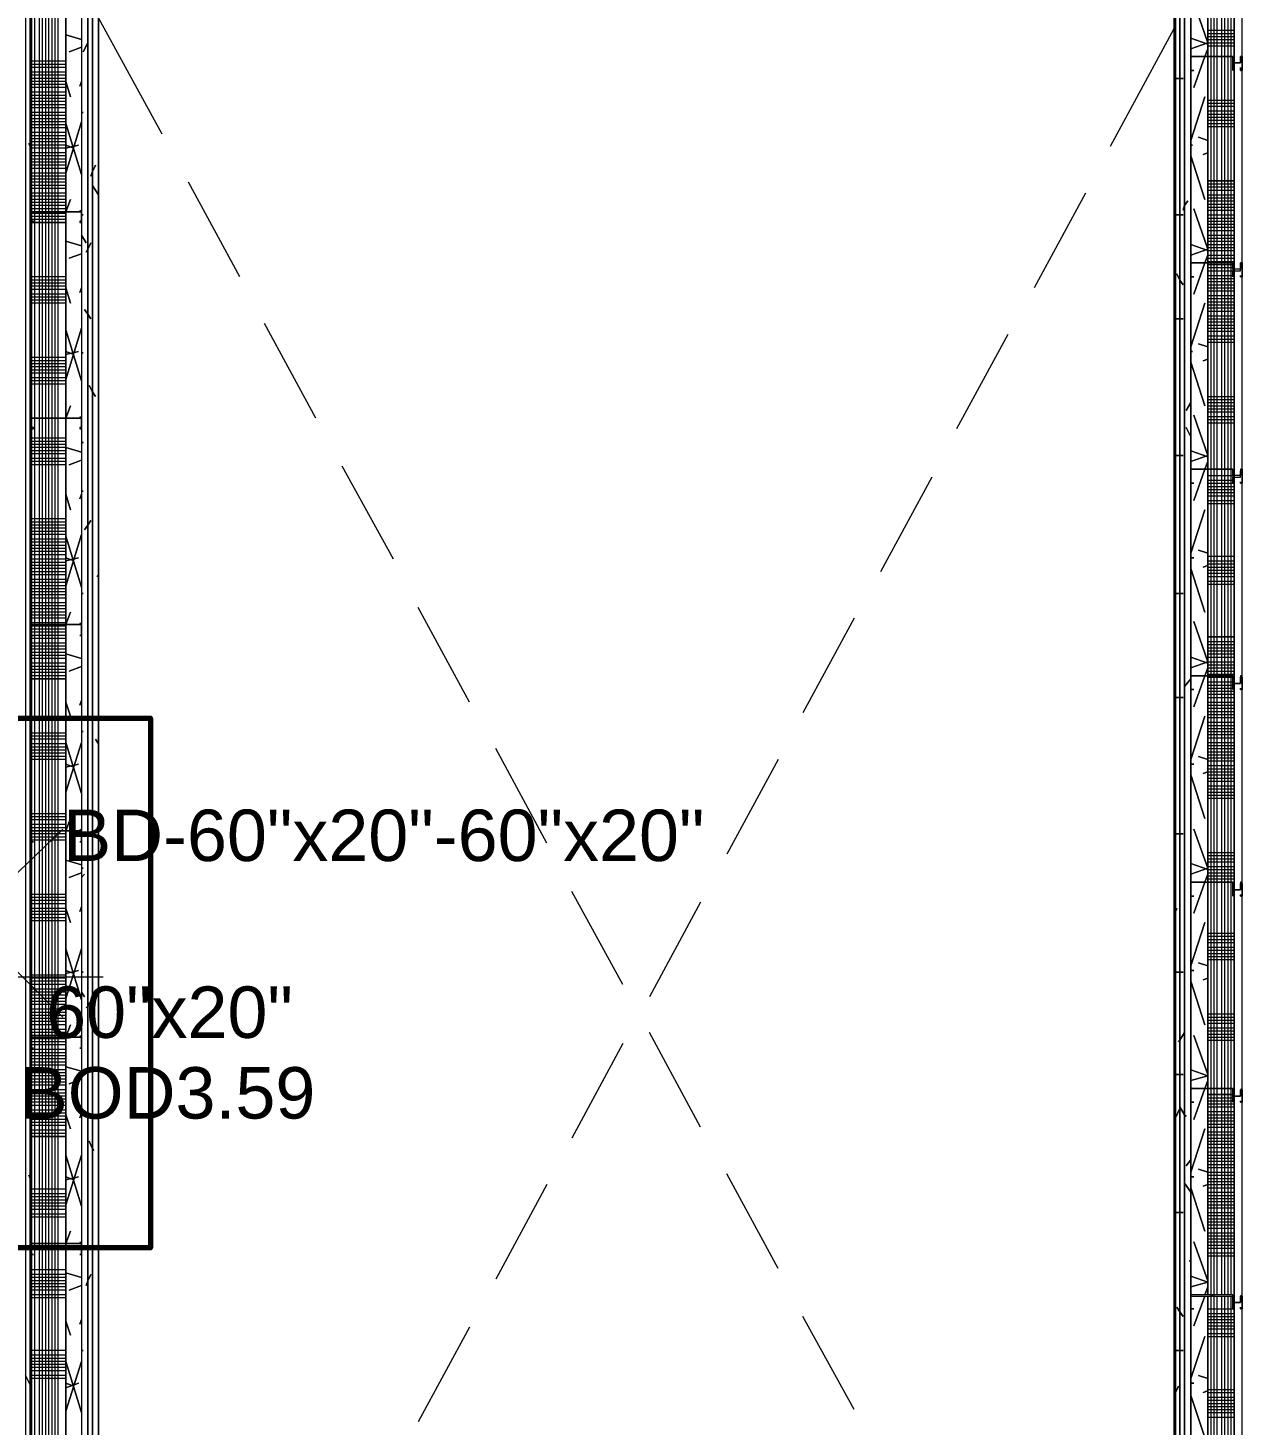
# Model space of a CAD drawing. Header units: metres. Extents: x -2 to 237, y -8 to 52.
# Drawn here: x 29.172 to 32.761, y 26.891 to 31.021 of the extents above; entities that cross this region are included whole.
import ezdxf

# ---------------------------------------------------------------- set-up
doc = ezdxf.new("R2010")
doc.units = ezdxf.units.M
doc.layers.add('HVAC - Ductos', color=5, linetype='Continuous', lineweight=0)
doc.layers.add('PDF2_Text', color=7, linetype='Continuous', lineweight=0)
doc.layers.add('PDF2_Geometry', color=7, linetype='Continuous', lineweight=0, true_color=0xaaaaaa)
doc.styles.add('PDF Helvetica', font='')
doc.styles.get('PDF Helvetica').set_extended_font_data('Helvetica')

msp = doc.modelspace()

# ---------------------------------------------------------------- linework, layer by layer
at = {"layer": 'HVAC - Ductos', "lineweight": 0}
for points in [[(28.8307, 28.2255), (29.2756, 28.652)], [(29.0371, 28.3356), (29.1564, 28.2163), (29.2756, 28.0971)], [(28.9179, 28.2163), (29.1564, 28.2163), (29.3948, 28.2163)]]:
    msp.add_lwpolyline(points, dxfattribs=at)
at = {"layer": 'PDF2_Geometry', "lineweight": 0}
for points in [[(32.7612, 25.1161), (32.7612, 33.3209), (32.7612, 33.385), (32.7612, 33.5227), (32.7612, 33.5364), (32.7612, 33.5685), (29.1334, 33.5685), (29.1334, 33.3209), (29.1334, 24.8684)], [(32.6603, 24.2584), (32.6603, 24.8684), (32.6603, 24.9142), (32.7383, 24.9142), (32.7612, 24.9142), (32.7383, 24.9142), (32.7383, 24.9647), (32.7383, 25.1161), (32.7383, 33.3209), (32.7383, 33.4218), (32.7383, 33.5227), (32.7612, 33.5227), (32.7383, 33.5227), (29.1793, 33.5227), (29.1793, 33.4218), (29.1793, 33.3209), (29.1793, 24.9142)], [(29.1793, 24.9142), (29.1793, 33.4218), (29.2848, 33.4218), (29.2848, 32.9219)], [(32.7383, 24.9647), (32.7383, 33.4218)], [(29.3306, 33.3713), (29.3306, 24.9647)], [(29.3352, 33.3713), (29.3306, 33.3713), (29.3306, 33.353), (29.3306, 33.3209), (29.3306, 25.0701), (29.3306, 24.9647), (29.3306, 25.0701), (29.349, 25.0701), (29.3811, 25.0701), (30.1287, 25.0701), (30.6652, 25.0701)], [(31.4174, 24.8684), (31.4174, 23.5521), (31.4357, 23.5521), (31.4357, 24.8684), (31.4357, 24.8821), (31.4357, 24.9005), (31.4357, 24.9142), (30.6652, 24.9142), (30.6652, 24.9647), (30.6652, 25.0701), (32.6098, 25.0701), (32.6603, 25.0701), (32.6098, 25.0701), (32.6098, 25.0839), (32.6098, 25.1161), (32.6098, 33.3209), (32.6098, 33.353), (32.6098, 33.3713), (32.1466, 33.3713)], [(32.6603, 27.2761), (32.6603, 27.8861), (32.6603, 28.4961), (32.6603, 29.1061), (32.6603, 29.7161), (32.6603, 30.326), (32.6603, 30.936), (32.6603, 31.546), (32.6603, 32.156), (32.6603, 32.766), (32.6603, 33.3713), (32.6098, 33.3713), (32.6098, 25.0701)], [(29.349, 25.0839), (29.349, 33.3209), (29.349, 33.3392), (29.349, 33.353), (32.5915, 33.353), (32.5915, 33.3392), (32.5915, 33.3209), (32.5915, 25.1161)], [(29.3628, 25.0977), (29.3628, 33.3209), (29.3628, 33.3392), (32.5777, 33.3392), (32.5777, 33.3209), (32.5777, 25.1161)], [(29.3811, 25.1161), (29.3811, 33.3209), (32.5594, 33.3209), (32.5594, 25.1161)], [(32.0961, 33.3209), (30.5323, 33.3209), (29.3811, 33.3209), (29.3811, 25.1161), (30.1287, 25.1161), (30.1287, 24.8684), (30.6652, 24.8684), (30.6652, 25.1161), (32.564, 25.1161), (32.564, 33.3209), (29.3811, 33.3209), (30.5323, 33.3209), (29.3811, 33.3209), (30.5323, 33.3209), (29.4819, 33.3209), (30.5323, 33.3209), (30.5323, 33.3163), (30.5323, 33.3209)], [(29.3811, 33.3209), (29.3811, 25.1161), (29.3811, 33.3209)], [(29.2848, 26.2076), (29.2848, 26.8176), (29.2848, 27.4275), (29.2848, 28.0375), (29.2848, 28.6474), (29.2848, 29.2574), (29.2848, 29.8674), (29.2848, 30.4774), (29.2848, 31.0873), (29.2848, 31.6973), (29.2848, 32.3073)], [(32.6603, 31.546), (32.6603, 30.936), (32.6603, 30.326), (32.6603, 29.7161), (32.6603, 29.1061), (32.6603, 28.4961), (32.6603, 27.8861), (32.6603, 27.2761), (32.6603, 27.8861), (32.6603, 28.4961), (32.6603, 29.1061), (32.6603, 29.7161), (32.6603, 30.326), (32.6603, 30.936), (32.6603, 31.546)], [(29.5691, 30.7067), (29.3811, 31.0507)], [(32.5594, 31.0185), (32.3713, 30.67)], [(29.7984, 30.2848), (29.6471, 30.5645)], [(32.298, 30.5324), (32.1466, 30.2526)], [(30.0232, 29.8674), (29.8718, 30.1472)], [(32.0687, 30.1151), (31.9173, 29.8353)], [(30.2525, 29.4501), (30.1011, 29.7252)], [(31.8439, 29.6932), (31.6925, 29.4134)], [(30.4772, 29.0282), (30.3258, 29.3079)], [(31.6146, 29.2758), (31.4633, 28.996)], [(30.7065, 28.6108), (30.5552, 28.8905)], [(31.3899, 28.8585), (31.2385, 28.5787)], [(30.9312, 28.1934), (30.7799, 28.4686)], [(31.1605, 28.4365), (31.0092, 28.1567)], [(31.1605, 27.7715), (31.0092, 28.0512)], [(30.9312, 28.0191), (30.7799, 27.7394)], [(31.3899, 27.3541), (31.2385, 27.6339)], [(30.7065, 27.6018), (30.5552, 27.322)], [(32.6603, 27.2715), (32.6603, 26.6616), (32.6603, 26.0516), (32.6603, 25.4417), (32.6603, 25.1161), (32.6603, 25.0701), (32.6603, 24.9647), (32.7383, 24.9647), (32.6603, 24.9647), (32.5686, 24.9647), (31.6146, 24.9647), (31.211, 24.9647), (30.6652, 24.9647), (30.1287, 24.9647), (29.9911, 24.9647), (29.3811, 24.9647), (29.3306, 24.9647), (29.2848, 24.9647), (29.2848, 24.9142), (29.2848, 24.9647), (29.2848, 25.593)], [(32.6603, 26.6616), (32.6603, 27.2715), (32.6603, 26.6616)], [(32.674, 27.2715), (32.674, 27.2761)], [(30.4772, 27.1798), (30.3258, 26.9001)], [(31.6146, 26.9368), (31.4633, 27.212)]]:
    msp.add_lwpolyline(points, dxfattribs=at)
for points in [[(29.1656, 33.5227), (29.1656, 24.9005), (29.1793, 24.9005), (29.1793, 33.5227)], [(32.7612, 24.9142), (32.7612, 33.385), (32.7612, 33.5227), (32.7383, 33.5227), (32.7383, 24.9142)], [(29.349, 25.0701), (29.349, 33.353), (29.3306, 33.353), (29.3306, 25.0701)], [(29.3628, 25.0839), (29.3628, 33.3392), (29.349, 33.3392), (29.349, 25.0839)], [(32.5777, 33.3392), (32.5777, 25.0977), (32.5915, 25.0977), (32.5915, 33.3392)], [(32.5915, 33.353), (32.5915, 25.0839), (32.6098, 25.0839), (32.6098, 33.353)], [(29.3811, 25.0977), (29.3811, 33.3209), (29.3628, 33.3209), (29.3628, 25.0977)], [(32.564, 33.3209), (32.5594, 33.3209), (32.5594, 25.1161), (32.564, 25.1161), (32.564, 33.3209), (32.564, 25.1161), (32.5777, 25.1161), (32.5777, 33.3209)], [(29.2848, 26.2076), (29.2848, 26.8176), (29.2848, 27.4275), (29.2848, 28.0375), (29.2848, 28.6474), (29.2848, 29.2574), (29.2848, 29.8674), (29.2848, 30.4774), (29.2848, 31.0873), (29.2848, 31.6973), (29.2848, 32.3073), (29.2848, 31.6973), (29.2848, 31.0873), (29.2848, 30.4774), (29.2848, 29.8674), (29.2848, 29.2574), (29.2848, 28.6474), (29.2848, 28.0375), (29.2848, 27.4275), (29.2848, 26.8176)], [(32.7337, 30.8948), (32.7337, 30.9176), (32.7566, 30.9176), (32.7566, 30.936), (32.7612, 30.936), (32.7612, 30.8948), (32.7566, 30.8948), (32.7566, 30.9039), (32.7566, 30.8948), (32.7612, 30.8948), (32.7612, 30.936), (32.7566, 30.936), (32.7566, 30.9176), (32.7337, 30.9176), (32.7337, 30.936), (32.6098, 30.936), (32.6098, 30.8993), (32.6098, 30.8948), (32.619, 30.8948), (32.6098, 30.8948), (32.6098, 30.8993), (32.6098, 30.936), (32.7337, 30.936)], [(29.3306, 30.4453), (29.3306, 30.4774), (29.1839, 30.4774), (29.1793, 30.4774), (29.1793, 30.4453), (29.1885, 30.4453), (29.1885, 30.4499), (29.1793, 30.4499), (29.1793, 30.4774), (29.1839, 30.4774), (29.3306, 30.4774), (29.3306, 30.4499), (29.326, 30.4499), (29.326, 30.4453)], [(32.7337, 30.2848), (32.7337, 30.3031), (32.7566, 30.3031), (32.7566, 30.3077), (32.7566, 30.326), (32.7612, 30.326), (32.7612, 30.2848), (32.7566, 30.2848), (32.7566, 30.2894), (32.7566, 30.2848), (32.7612, 30.2848), (32.7612, 30.326), (32.7566, 30.326), (32.7566, 30.3077), (32.7337, 30.3077), (32.7337, 30.326), (32.6098, 30.326), (32.6098, 30.2848), (32.619, 30.2848), (32.6098, 30.2848), (32.6098, 30.326), (32.7337, 30.326)], [(29.3306, 29.8353), (29.3306, 29.8674), (29.1839, 29.8674), (29.1793, 29.8674), (29.1793, 29.8353), (29.1885, 29.8353), (29.1885, 29.8399), (29.1793, 29.8399), (29.1793, 29.8674), (29.1839, 29.8674), (29.3306, 29.8674), (29.3306, 29.8399), (29.326, 29.8399), (29.326, 29.8353)], [(32.7337, 29.6748), (32.7337, 29.6932), (32.7566, 29.6932), (32.7566, 29.6977), (32.7566, 29.7115), (32.7612, 29.7161), (32.7612, 29.7115), (32.7612, 29.6748), (32.7566, 29.6748), (32.7566, 29.6794), (32.7566, 29.6748), (32.7612, 29.6748), (32.7612, 29.7161), (32.7566, 29.7161), (32.7566, 29.6977), (32.7337, 29.6977), (32.7337, 29.7161), (32.6098, 29.7161), (32.6098, 29.6748), (32.619, 29.6748), (32.6098, 29.6748), (32.6098, 29.7161), (32.7337, 29.7161)], [(29.3306, 29.2253), (29.3306, 29.2574), (29.1839, 29.2574), (29.1793, 29.2574), (29.1793, 29.2253), (29.1885, 29.2253), (29.1793, 29.2253), (29.1793, 29.2574), (29.1839, 29.2574), (29.3306, 29.2574), (29.3306, 29.2253), (29.326, 29.2253)], [(32.7337, 29.0648), (32.7337, 29.0831), (32.7566, 29.0831), (32.7566, 29.0877), (32.7566, 29.1015), (32.7612, 29.1015), (32.7612, 29.0648), (32.7566, 29.0648), (32.7566, 29.0694), (32.7566, 29.0648), (32.7612, 29.0648), (32.7612, 29.1061), (32.7566, 29.1061), (32.7566, 29.0877), (32.7566, 29.0831), (32.7337, 29.0831), (32.7337, 29.1061), (32.6098, 29.1061), (32.6098, 29.0648), (32.619, 29.0648), (32.6098, 29.0648), (32.6098, 29.1061), (32.7337, 29.1061)], [(29.3306, 28.6154), (29.3306, 28.6474), (29.1839, 28.6474), (29.1793, 28.6474), (29.1793, 28.6154), (29.1885, 28.6154), (29.1793, 28.6154), (29.1793, 28.6474), (29.1839, 28.6474), (29.3306, 28.6474), (29.3306, 28.6154), (29.326, 28.6154)], [(32.7337, 28.4548), (32.7337, 28.4732), (32.7566, 28.4732), (32.7566, 28.4778), (32.7566, 28.4915), (32.7612, 28.4915), (32.7612, 28.4548), (32.7566, 28.4548), (32.7566, 28.4594), (32.7566, 28.4548), (32.7612, 28.4548), (32.7612, 28.4961), (32.7566, 28.4961), (32.7566, 28.4778), (32.7566, 28.4732), (32.7337, 28.4732), (32.7337, 28.4915), (32.7337, 28.4961), (32.6098, 28.4961), (32.6098, 28.4915), (32.6098, 28.4548), (32.619, 28.4548), (32.6098, 28.4548), (32.6098, 28.4915), (32.6098, 28.4961), (32.7337, 28.4961), (32.7337, 28.4915)], [(29.3306, 28.0054), (29.3306, 28.0375), (29.1839, 28.0375), (29.1793, 28.0375), (29.1793, 28.0054), (29.1885, 28.0054), (29.1793, 28.0054), (29.1793, 28.0375), (29.1839, 28.0375), (29.3306, 28.0375), (29.3306, 28.0054), (29.326, 28.0054)], [(32.7337, 27.8449), (32.7337, 27.8632), (32.7566, 27.8632), (32.7566, 27.8815), (32.7612, 27.8815), (32.7612, 27.8449), (32.7566, 27.8449), (32.7566, 27.8495), (32.7566, 27.8449), (32.7612, 27.8449), (32.7612, 27.8815), (32.7612, 27.8861), (32.7566, 27.8815), (32.7566, 27.8632), (32.7337, 27.8632), (32.7337, 27.8815), (32.7337, 27.8861), (32.6098, 27.8861), (32.6098, 27.8815), (32.6098, 27.8449), (32.619, 27.8449), (32.6098, 27.8449), (32.6098, 27.8815), (32.6098, 27.8861), (32.7337, 27.8861), (32.7337, 27.8815)], [(29.3306, 27.3954), (29.3306, 27.4229), (29.3306, 27.4275), (29.1839, 27.4275), (29.1793, 27.4275), (29.1793, 27.4229), (29.1793, 27.3954), (29.1885, 27.3954), (29.1793, 27.3954), (29.1793, 27.4229), (29.1839, 27.4275), (29.3306, 27.4275), (29.3306, 27.4229), (29.3306, 27.3954), (29.326, 27.3954)], [(32.7337, 27.2349), (32.7337, 27.2532), (32.7566, 27.2532), (32.7566, 27.2715), (32.7612, 27.2715), (32.7612, 27.2349), (32.7566, 27.2349), (32.7566, 27.2395), (32.7566, 27.2349), (32.7612, 27.2349), (32.7612, 27.2715), (32.7612, 27.2761), (32.7566, 27.2715), (32.7566, 27.2532), (32.7337, 27.2532), (32.7337, 27.2715), (32.7337, 27.2761), (32.6098, 27.2761), (32.6098, 27.2715), (32.6098, 27.2349), (32.619, 27.2349), (32.6098, 27.2349), (32.6098, 27.2715), (32.7337, 27.2715)]]:
    msp.add_lwpolyline(points, close=True, dxfattribs=at)
at = {"layer": 'PDF2_Geometry', "color": 254, "lineweight": 0, "true_color": 0xd4d4d4}
for points in [[(32.6695, 24.9647), (32.6695, 26.1617), (32.6695, 33.4218), (32.6695, 33.5227)], [(32.6786, 24.9647), (32.6786, 26.1617), (32.6786, 33.4218), (32.6786, 33.5227)], [(32.6878, 27.2761), (32.6878, 27.8861), (32.6878, 28.4961), (32.6878, 29.1061), (32.6878, 29.7161), (32.6878, 30.326), (32.6878, 30.936), (32.6878, 31.546), (32.6878, 32.156), (32.6878, 32.766), (32.6878, 33.4218), (32.6878, 33.5227)], [(32.7015, 27.2761), (32.7015, 27.8861), (32.7015, 28.4961), (32.7015, 29.1061), (32.7015, 29.7161), (32.7015, 30.326), (32.7015, 30.936), (32.7015, 31.546), (32.7015, 32.156), (32.7015, 32.766), (32.7015, 33.4218), (32.7015, 33.5227)], [(32.7107, 27.2761), (32.7107, 27.8861), (32.7107, 28.4961), (32.7107, 29.1061), (32.7107, 29.7161), (32.7107, 30.326), (32.7107, 30.936), (32.7107, 31.546), (32.7107, 32.156), (32.7107, 32.766), (32.7107, 33.4218), (32.7107, 33.5227)], [(32.7199, 27.2761), (32.7199, 27.8861), (32.7199, 28.4961), (32.7199, 29.1061), (32.7199, 29.7161), (32.7199, 30.326), (32.7199, 30.936), (32.7199, 31.546), (32.7199, 32.156), (32.7199, 32.766), (32.7199, 33.4218), (32.7199, 33.5227)], [(32.7291, 27.2761), (32.7291, 27.8861), (32.7291, 28.4961), (32.7291, 29.1061), (32.7291, 29.7161), (32.7291, 30.326), (32.7291, 30.936), (32.7291, 31.546), (32.7291, 32.156), (32.7291, 32.766), (32.7291, 33.4218), (32.7291, 33.5227)], [(29.2619, 26.2076), (29.2619, 26.8176), (29.2619, 27.4275), (29.2619, 28.0375), (29.2619, 28.6474), (29.2619, 29.2574), (29.2619, 29.8674), (29.2619, 30.4774), (29.2619, 31.0873), (29.2619, 31.6973), (29.2619, 32.3073), (29.2619, 32.9173)], [(29.1839, 26.2076), (29.1839, 26.8176), (29.1839, 27.4275), (29.1839, 28.0375), (29.1839, 28.6474), (29.1839, 29.2574), (29.1839, 29.8674), (29.1839, 30.4774), (29.1839, 31.0873), (29.1839, 31.6973), (29.1839, 32.3073)], [(29.1931, 26.2076), (29.1931, 26.8176), (29.1931, 27.4275), (29.1931, 28.0375), (29.1931, 28.6474), (29.1931, 29.2574), (29.1931, 29.8674), (29.1931, 30.4774), (29.1931, 31.0873), (29.1931, 31.6973), (29.1931, 32.3073)], [(29.2068, 26.2076), (29.2068, 26.8176), (29.2068, 27.4275), (29.2068, 28.0375), (29.2068, 28.6474), (29.2068, 29.2574), (29.2068, 29.8674), (29.2068, 30.4774), (29.2068, 31.0873), (29.2068, 31.6973), (29.2068, 32.3073)], [(29.2159, 25.5976), (29.2159, 26.1617), (29.2159, 26.2076), (29.2159, 26.8176), (29.2159, 27.4275), (29.2159, 28.0375), (29.2159, 28.6474), (29.2159, 29.2574), (29.2159, 29.8674), (29.2159, 30.4774), (29.2159, 31.0873), (29.2159, 31.6973), (29.2159, 32.3073)], [(29.2251, 25.5976), (29.2251, 26.1617), (29.2251, 26.2076), (29.2251, 26.8176), (29.2251, 27.4275), (29.2251, 28.0375), (29.2251, 28.6474), (29.2251, 29.2574), (29.2251, 29.8674), (29.2251, 30.4774), (29.2251, 31.0873), (29.2251, 31.6973), (29.2251, 32.3073)], [(29.2343, 25.5976), (29.2343, 26.1617), (29.2343, 26.2076), (29.2343, 26.8176), (29.2343, 27.4275), (29.2343, 28.0375), (29.2343, 28.6474), (29.2343, 29.2574), (29.2343, 29.8674), (29.2343, 30.4774), (29.2343, 31.0873), (29.2343, 31.6973), (29.2343, 32.3073)], [(29.2435, 25.5976), (29.2435, 26.1617), (29.2435, 26.2076), (29.2435, 26.8176), (29.2435, 27.4275), (29.2435, 28.0375), (29.2435, 28.6474), (29.2435, 29.2574), (29.2435, 29.8674), (29.2435, 30.4774), (29.2435, 31.0873), (29.2435, 31.6973), (29.2435, 32.3073)], [(29.2527, 26.2076), (29.2527, 26.8176), (29.2527, 27.4275), (29.2527, 28.0375), (29.2527, 28.6474), (29.2527, 29.2574), (29.2527, 29.8674), (29.2527, 30.4774), (29.2527, 31.0873), (29.2527, 31.6973), (29.2527, 32.3073)], [(32.6603, 31.0139), (32.7383, 31.0139)], [(32.6603, 31.0048), (32.7383, 31.0048)], [(32.6603, 30.9956), (32.7383, 30.9956)], [(32.6603, 30.9865), (32.7383, 30.9865)], [(32.6603, 30.9773), (32.7383, 30.9773)], [(32.6603, 30.9681), (32.7383, 30.9681)], [(29.2848, 30.9222), (29.1793, 30.9222)], [(29.2848, 30.9131), (29.1793, 30.9131)], [(29.2848, 30.9039), (29.1793, 30.9039)], [(29.2848, 30.8902), (29.1793, 30.8902)], [(29.2848, 30.881), (29.1793, 30.881)], [(29.2848, 30.8718), (29.1793, 30.8718)], [(29.2848, 30.8626), (29.1793, 30.8626)], [(29.2848, 30.8534), (29.1793, 30.8534)], [(29.2848, 30.8443), (29.1793, 30.8443)], [(29.2848, 30.8305), (29.1793, 30.8305)], [(29.2848, 30.8214), (29.1793, 30.8214)], [(29.2848, 30.8122), (29.1793, 30.8122)], [(29.2848, 30.803), (29.1793, 30.803)], [(29.2848, 30.7939), (29.1793, 30.7939)], [(29.2848, 30.7847), (29.1793, 30.7847)], [(29.2848, 30.7709), (29.1793, 30.7709)], [(32.6603, 30.8076), (32.7383, 30.8076)], [(32.6603, 30.7984), (32.7383, 30.7984)], [(32.6603, 30.7893), (32.7383, 30.7893)], [(32.6603, 30.7755), (32.7383, 30.7755)], [(29.2848, 30.7617), (29.1793, 30.7617)], [(29.2848, 30.7525), (29.1793, 30.7525)], [(29.2848, 30.7434), (29.1793, 30.7434)], [(29.2848, 30.7342), (29.1793, 30.7342)], [(32.6603, 30.7663), (32.7383, 30.7663)], [(32.6603, 30.7571), (32.7383, 30.7571)], [(32.6603, 30.748), (32.7383, 30.748)], [(32.6603, 30.7388), (32.7383, 30.7388)], [(32.6603, 30.7296), (32.7383, 30.7296)], [(29.2848, 30.7251), (29.1793, 30.7251)], [(29.2848, 30.7113), (29.1793, 30.7113)], [(29.2848, 30.7021), (29.1793, 30.7021)], [(29.2848, 30.6929), (29.1793, 30.6929)], [(29.2848, 30.6838), (29.1793, 30.6838)], [(29.2848, 30.6746), (29.1793, 30.6746)], [(29.2848, 30.6654), (29.1793, 30.6654)], [(29.2848, 30.6517), (29.1793, 30.6517)], [(29.2848, 30.6425), (29.1793, 30.6425)], [(29.2848, 30.6333), (29.1793, 30.6333)], [(29.2848, 30.6241), (29.1793, 30.6241)], [(29.2848, 30.615), (29.1793, 30.615)], [(29.2848, 30.6058), (29.1793, 30.6058)], [(29.2848, 30.592), (29.1793, 30.592)], [(29.2848, 30.5828), (29.1793, 30.5828)], [(29.2848, 30.5737), (29.1793, 30.5737)], [(29.2848, 30.5645), (29.1793, 30.5645)], [(29.2848, 30.5554), (29.1793, 30.5554)], [(29.2848, 30.5462), (29.1793, 30.5462)], [(29.2848, 30.5324), (29.1793, 30.5324)], [(29.2848, 30.5232), (29.1793, 30.5232)], [(32.6603, 30.56), (32.7383, 30.56)], [(32.6603, 30.5508), (32.7383, 30.5508)], [(32.6603, 30.5416), (32.7383, 30.5416)], [(32.6603, 30.5278), (32.7383, 30.5278)], [(29.2848, 30.5141), (29.1793, 30.5141)], [(29.2848, 30.5049), (29.1793, 30.5049)], [(29.2848, 30.4957), (29.1793, 30.4957)], [(29.2848, 30.4866), (29.1793, 30.4866)], [(32.6603, 30.5187), (32.7383, 30.5187)], [(32.6603, 30.5095), (32.7383, 30.5095)], [(32.6603, 30.5003), (32.7383, 30.5003)], [(32.6603, 30.4911), (32.7383, 30.4911)], [(32.6603, 30.482), (32.7383, 30.482)], [(29.2848, 30.4728), (29.1793, 30.4728)], [(29.2848, 30.4636), (29.1793, 30.4636)], [(29.2848, 30.4544), (29.1793, 30.4544)], [(32.6603, 30.4682), (32.7383, 30.4682)], [(32.6603, 30.459), (32.7383, 30.459)], [(32.6603, 30.4499), (32.7383, 30.4499)], [(32.6603, 30.4407), (32.7383, 30.4407)], [(32.6603, 30.4315), (32.7383, 30.4315)], [(32.6603, 30.4223), (32.7383, 30.4223)], [(32.6603, 30.4086), (32.7383, 30.4086)], [(32.6603, 30.3994), (32.7383, 30.3994)], [(32.6603, 30.3903), (32.7383, 30.3903)], [(32.6603, 30.3811), (32.7383, 30.3811)], [(32.6603, 30.3719), (32.7383, 30.3719)], [(32.6603, 30.3627), (32.7383, 30.3627)], [(32.6603, 30.3489), (32.7383, 30.3489)], [(32.6603, 30.3398), (32.7383, 30.3398)], [(32.6603, 30.3306), (32.7383, 30.3306)], [(32.6603, 30.3214), (32.7383, 30.3214)], [(29.2848, 30.2848), (29.1793, 30.2848)], [(29.2848, 30.2756), (29.1793, 30.2756)], [(32.6603, 30.3123), (32.7337, 30.3123)], [(32.6603, 30.3031), (32.7337, 30.3031)], [(32.6603, 30.2894), (32.7383, 30.2894)], [(32.6603, 30.2802), (32.7383, 30.2802)], [(29.2848, 30.2664), (29.1793, 30.2664)], [(29.2848, 30.2572), (29.1793, 30.2572)], [(29.2848, 30.248), (29.1793, 30.248)], [(29.2848, 30.2343), (29.1793, 30.2343)], [(32.6603, 30.271), (32.7383, 30.271)], [(32.6603, 30.2618), (32.7383, 30.2618)], [(32.6603, 30.2526), (32.7383, 30.2526)], [(32.6603, 30.2435), (32.7383, 30.2435)], [(29.2848, 30.2251), (29.1793, 30.2251)], [(29.2848, 30.216), (29.1793, 30.216)], [(29.2848, 30.2068), (29.1793, 30.2068)], [(32.6603, 30.2297), (32.7383, 30.2297)], [(32.6603, 30.2206), (32.7383, 30.2206)], [(32.6603, 30.2114), (32.7383, 30.2114)], [(32.6603, 30.2022), (32.7383, 30.2022)], [(32.6603, 30.193), (32.7383, 30.193)], [(32.6603, 30.1838), (32.7383, 30.1838)], [(32.6603, 30.1701), (32.7383, 30.1701)], [(32.6603, 30.1609), (32.7383, 30.1609)], [(32.6603, 30.1517), (32.7383, 30.1517)], [(32.6603, 30.1426), (32.7383, 30.1426)], [(32.6603, 30.1334), (32.7383, 30.1334)], [(32.6603, 30.1243), (32.7383, 30.1243)], [(32.6603, 30.1105), (32.7383, 30.1105)], [(32.6603, 30.1013), (32.7383, 30.1013)], [(32.6603, 30.0921), (32.7383, 30.0921)], [(29.2848, 30.0463), (29.1793, 30.0463)], [(29.2848, 30.0371), (29.1793, 30.0371)], [(29.2848, 30.0279), (29.1793, 30.0279)], [(29.2848, 30.0188), (29.1793, 30.0188)], [(29.2848, 30.0096), (29.1793, 30.0096)], [(29.2848, 30.0004), (29.1793, 30.0004)], [(29.2848, 29.9866), (29.1793, 29.9866)], [(29.2848, 29.9775), (29.1793, 29.9775)], [(29.2848, 29.9683), (29.1793, 29.9683)], [(32.6603, 29.9316), (32.7383, 29.9316)], [(32.6603, 29.9224), (32.7383, 29.9224)], [(32.6603, 29.9132), (32.7383, 29.9132)], [(32.6603, 29.9041), (32.7383, 29.9041)], [(32.6603, 29.8949), (32.7383, 29.8949)], [(32.6603, 29.8858), (32.7383, 29.8858)], [(32.6603, 29.872), (32.7383, 29.872)], [(32.6603, 29.8629), (32.7383, 29.8629)], [(32.6603, 29.8537), (32.7383, 29.8537)], [(29.2848, 29.8078), (29.1793, 29.8078)], [(29.2848, 29.7986), (29.1793, 29.7986)], [(29.2848, 29.7895), (29.1793, 29.7895)], [(29.2848, 29.7803), (29.1793, 29.7803)], [(29.2848, 29.7711), (29.1793, 29.7711)], [(29.2848, 29.7619), (29.1793, 29.7619)], [(29.2848, 29.7481), (29.1793, 29.7481)], [(29.2848, 29.739), (29.1793, 29.739)], [(29.2848, 29.7298), (29.1793, 29.7298)], [(32.6603, 29.6977), (32.7337, 29.6977)], [(32.6603, 29.684), (32.7383, 29.684)], [(32.6603, 29.6748), (32.7383, 29.6748)], [(32.6603, 29.6656), (32.7383, 29.6656)], [(32.6603, 29.6564), (32.7383, 29.6564)], [(32.6603, 29.6472), (32.7383, 29.6472)], [(32.6603, 29.6381), (32.7383, 29.6381)], [(32.6603, 29.6244), (32.7383, 29.6244)], [(32.6603, 29.6152), (32.7383, 29.6152)], [(29.2848, 29.5693), (29.1793, 29.5693)], [(29.2848, 29.5601), (29.1793, 29.5601)], [(29.2848, 29.551), (29.1793, 29.551)], [(29.2848, 29.5418), (29.1793, 29.5418)], [(29.2848, 29.5326), (29.1793, 29.5326)], [(29.2848, 29.5234), (29.1793, 29.5234)], [(29.2848, 29.5097), (29.1793, 29.5097)], [(29.2848, 29.5005), (29.1793, 29.5005)], [(29.2848, 29.4913), (29.1793, 29.4913)], [(29.2848, 29.4821), (29.1793, 29.4821)], [(29.2848, 29.473), (29.1793, 29.473)], [(29.2848, 29.4638), (29.1793, 29.4638)], [(29.2848, 29.4501), (29.1793, 29.4501)], [(32.6603, 29.4592), (32.7383, 29.4592)], [(29.2848, 29.4409), (29.1793, 29.4409)], [(29.2848, 29.4317), (29.1793, 29.4317)], [(29.2848, 29.4225), (29.1793, 29.4225)], [(29.2848, 29.4134), (29.1793, 29.4134)], [(32.6603, 29.4455), (32.7383, 29.4455)], [(32.6603, 29.4363), (32.7383, 29.4363)], [(32.6603, 29.4271), (32.7383, 29.4271)], [(32.6603, 29.418), (32.7383, 29.418)], [(32.6603, 29.4088), (32.7383, 29.4088)], [(29.2848, 29.4042), (29.1793, 29.4042)], [(29.2848, 29.3904), (29.1793, 29.3904)], [(29.2848, 29.3813), (29.1793, 29.3813)], [(29.2848, 29.3721), (29.1793, 29.3721)], [(32.6603, 29.3996), (32.7383, 29.3996)], [(32.6603, 29.3858), (32.7383, 29.3858)], [(32.6603, 29.3767), (32.7383, 29.3767)], [(29.2848, 29.3629), (29.1793, 29.3629)], [(29.2848, 29.3537), (29.1793, 29.3537)], [(29.2848, 29.3446), (29.1793, 29.3446)], [(29.2848, 29.3354), (29.1793, 29.3354)], [(29.2848, 29.3216), (29.1793, 29.3216)], [(29.2848, 29.3125), (29.1793, 29.3125)], [(29.2848, 29.3033), (29.1793, 29.3033)], [(29.2848, 29.2941), (29.1793, 29.2941)], [(29.2848, 29.285), (29.1793, 29.285)], [(29.2848, 29.2758), (29.1793, 29.2758)], [(29.2848, 29.262), (29.1793, 29.262)], [(29.2848, 29.2528), (29.1793, 29.2528)], [(29.2848, 29.2437), (29.1793, 29.2437)], [(29.2848, 29.2345), (29.1793, 29.2345)], [(29.2848, 29.2253), (29.1793, 29.2253)], [(29.2848, 29.2161), (29.1793, 29.2161)], [(29.2848, 29.2024), (29.1793, 29.2024)], [(32.6603, 29.207), (32.7383, 29.207)], [(29.2848, 29.1933), (29.1793, 29.1933)], [(29.2848, 29.1841), (29.1793, 29.1841)], [(29.2848, 29.1749), (29.1793, 29.1749)], [(29.2848, 29.1657), (29.1793, 29.1657)], [(32.6603, 29.1978), (32.7383, 29.1978)], [(32.6603, 29.1887), (32.7383, 29.1887)], [(32.6603, 29.1795), (32.7383, 29.1795)], [(32.6603, 29.1703), (32.7383, 29.1703)], [(32.6603, 29.1611), (32.7383, 29.1611)], [(29.2848, 29.1565), (29.1793, 29.1565)], [(29.2848, 29.1428), (29.1793, 29.1428)], [(29.2848, 29.1336), (29.1793, 29.1336)], [(29.2848, 29.1244), (29.1793, 29.1244)], [(32.6603, 29.1473), (32.7383, 29.1473)], [(32.6603, 29.1382), (32.7383, 29.1382)], [(32.6603, 29.129), (32.7383, 29.129)], [(32.6603, 29.1199), (32.7383, 29.1199)], [(29.2848, 29.1153), (29.1793, 29.1153)], [(29.2848, 29.1061), (29.1793, 29.1061)], [(32.6603, 29.1107), (32.7383, 29.1107)], [(32.6603, 29.1015), (32.7383, 29.1015)], [(32.6603, 29.0877), (32.7337, 29.0877)], [(32.6603, 29.0785), (32.7337, 29.0785)], [(32.6603, 29.0694), (32.7383, 29.0694)], [(32.6603, 29.0602), (32.7383, 29.0602)], [(32.6603, 29.051), (32.7383, 29.051)], [(32.6603, 29.0419), (32.7383, 29.0419)], [(32.6603, 29.0282), (32.7383, 29.0282)], [(32.6603, 29.019), (32.7383, 29.019)], [(32.6603, 29.0098), (32.7383, 29.0098)], [(32.6603, 29.0006), (32.7383, 29.0006)], [(32.6603, 28.9914), (32.7383, 28.9914)], [(32.6603, 28.9822), (32.7383, 28.9822)], [(32.6603, 28.9685), (32.7383, 28.9685)], [(32.6603, 28.9593), (32.7383, 28.9593)], [(29.2848, 28.9364), (29.1793, 28.9364)], [(29.2848, 28.9272), (29.1793, 28.9272)], [(29.2848, 28.9181), (29.1793, 28.9181)], [(32.6603, 28.9502), (32.7383, 28.9502)], [(32.6603, 28.941), (32.7383, 28.941)], [(32.6603, 28.9318), (32.7383, 28.9318)], [(32.6603, 28.9226), (32.7383, 28.9226)], [(29.2848, 28.9043), (29.1793, 28.9043)], [(29.2848, 28.8951), (29.1793, 28.8951)], [(29.2848, 28.8859), (29.1793, 28.8859)], [(29.2848, 28.8768), (29.1793, 28.8768)], [(32.6603, 28.9089), (32.7383, 28.9089)], [(32.6603, 28.8997), (32.7383, 28.8997)], [(32.6603, 28.8905), (32.7383, 28.8905)], [(32.6603, 28.8813), (32.7383, 28.8813)], [(32.6603, 28.8722), (32.7383, 28.8722)], [(29.2848, 28.8676), (29.1793, 28.8676)], [(29.2848, 28.8585), (29.1793, 28.8585)], [(32.6603, 28.863), (32.7383, 28.863)], [(32.6603, 28.8539), (32.7383, 28.8539)], [(32.6603, 28.8401), (32.7383, 28.8401)], [(32.6603, 28.8309), (32.7383, 28.8309)], [(32.6603, 28.8217), (32.7383, 28.8217)], [(32.6603, 28.8125), (32.7383, 28.8125)], [(32.6603, 28.8033), (32.7383, 28.8033)], [(32.6603, 28.7942), (32.7383, 28.7942)], [(32.6603, 28.7805), (32.7383, 28.7805)], [(32.6603, 28.7713), (32.7383, 28.7713)], [(32.6603, 28.7622), (32.7383, 28.7622)], [(32.6603, 28.753), (32.7383, 28.753)], [(32.6603, 28.7438), (32.7383, 28.7438)], [(29.2848, 28.6979), (29.1793, 28.6979)], [(29.2848, 28.6888), (29.1793, 28.6888)], [(29.2848, 28.6796), (29.1793, 28.6796)], [(29.2848, 28.6658), (29.1793, 28.6658)], [(29.2848, 28.6566), (29.1793, 28.6566)], [(29.2848, 28.6474), (29.1793, 28.6474)], [(29.2848, 28.6383), (29.1793, 28.6383)], [(29.2848, 28.6291), (29.1793, 28.6291)], [(29.2848, 28.6199), (29.1793, 28.6199)], [(32.6603, 28.5833), (32.7383, 28.5833)], [(32.6603, 28.5741), (32.7383, 28.5741)], [(32.6603, 28.5649), (32.7383, 28.5649)], [(32.6603, 28.5557), (32.7383, 28.5557)], [(32.6603, 28.5419), (32.7383, 28.5419)], [(32.6603, 28.5328), (32.7383, 28.5328)], [(32.6603, 28.5236), (32.7383, 28.5236)], [(32.6603, 28.5145), (32.7383, 28.5145)], [(32.6603, 28.5053), (32.7383, 28.5053)], [(29.2848, 28.4594), (29.1793, 28.4594)], [(29.2848, 28.4502), (29.1793, 28.4502)], [(29.2848, 28.4411), (29.1793, 28.4411)], [(29.2848, 28.4319), (29.1793, 28.4319)], [(29.2848, 28.4182), (29.1793, 28.4182)], [(29.2848, 28.409), (29.1793, 28.409)], [(29.2848, 28.3998), (29.1793, 28.3998)], [(29.2848, 28.3906), (29.1793, 28.3906)], [(29.2848, 28.3814), (29.1793, 28.3814)], [(32.6603, 28.3448), (32.7383, 28.3448)], [(32.6603, 28.3356), (32.7383, 28.3356)], [(32.6603, 28.3264), (32.7383, 28.3264)], [(32.6603, 28.3173), (32.7383, 28.3173)], [(32.6603, 28.3035), (32.7383, 28.3035)], [(32.6603, 28.2943), (32.7383, 28.2943)], [(32.6603, 28.2851), (32.7383, 28.2851)], [(32.6603, 28.276), (32.7383, 28.276)], [(32.6603, 28.2668), (32.7383, 28.2668)], [(29.2848, 28.2209), (29.1793, 28.2209)], [(29.2848, 28.2118), (29.1793, 28.2118)], [(29.2848, 28.2026), (29.1793, 28.2026)], [(29.2848, 28.1934), (29.1793, 28.1934)], [(29.2848, 28.1797), (29.1793, 28.1797)], [(29.2848, 28.1705), (29.1793, 28.1705)], [(29.2848, 28.1613), (29.1793, 28.1613)], [(29.2848, 28.1521), (29.1793, 28.1521)], [(29.2848, 28.143), (29.1793, 28.143)], [(29.2848, 28.1338), (29.1793, 28.1338)], [(29.2848, 28.12), (29.1793, 28.12)], [(29.2848, 28.1109), (29.1793, 28.1109)], [(29.2848, 28.1017), (29.1793, 28.1017)], [(29.2848, 28.0926), (29.1793, 28.0926)], [(32.6603, 28.1063), (32.7383, 28.1063)], [(32.6603, 28.0971), (32.7383, 28.0971)], [(32.6603, 28.088), (32.7383, 28.088)], [(29.2848, 28.0834), (29.1793, 28.0834)], [(29.2848, 28.0742), (29.1793, 28.0742)], [(29.2848, 28.0604), (29.1793, 28.0604)], [(29.2848, 28.0512), (29.1793, 28.0512)], [(32.6603, 28.0788), (32.7383, 28.0788)], [(32.6603, 28.065), (32.7383, 28.065)], [(32.6603, 28.0558), (32.7383, 28.0558)], [(32.6603, 28.0466), (32.7383, 28.0466)], [(29.2848, 28.0421), (29.1793, 28.0421)], [(29.2848, 28.0329), (29.1793, 28.0329)], [(29.2848, 28.0237), (29.1793, 28.0237)], [(29.2848, 28.0146), (29.1793, 28.0146)], [(32.6603, 28.0375), (32.7383, 28.0375)], [(32.6603, 28.0283), (32.7383, 28.0283)], [(29.2848, 28.0008), (29.1793, 28.0008)], [(29.2848, 27.9916), (29.1793, 27.9916)], [(29.2848, 27.9824), (29.1793, 27.9824)], [(29.2848, 27.9733), (29.1793, 27.9733)], [(29.2848, 27.9641), (29.1793, 27.9641)], [(29.2848, 27.9549), (29.1793, 27.9549)], [(29.2848, 27.9412), (29.1793, 27.9412)], [(29.2848, 27.932), (29.1793, 27.932)], [(29.2848, 27.9229), (29.1793, 27.9229)], [(29.2848, 27.9137), (29.1793, 27.9137)], [(29.2848, 27.9045), (29.1793, 27.9045)], [(29.2848, 27.8953), (29.1793, 27.8953)], [(29.2848, 27.8815), (29.1793, 27.8815)], [(29.2848, 27.8723), (29.1793, 27.8723)], [(29.2848, 27.8632), (29.1793, 27.8632)], [(29.2848, 27.854), (29.1793, 27.854)], [(29.2848, 27.8449), (29.1793, 27.8449)], [(32.6603, 27.8586), (32.7337, 27.8586)], [(32.6603, 27.8495), (32.7383, 27.8495)], [(32.6603, 27.8403), (32.7383, 27.8403)], [(29.2848, 27.8357), (29.1793, 27.8357)], [(29.2848, 27.8219), (29.1793, 27.8219)], [(29.2848, 27.8128), (29.1793, 27.8128)], [(29.2848, 27.8036), (29.1793, 27.8036)], [(32.6603, 27.8311), (32.7383, 27.8311)], [(32.6603, 27.8174), (32.7383, 27.8174)], [(32.6603, 27.8082), (32.7383, 27.8082)], [(32.6603, 27.799), (32.7383, 27.799)], [(29.2848, 27.7944), (29.1793, 27.7944)], [(29.2848, 27.7852), (29.1793, 27.7852)], [(29.2848, 27.776), (29.1793, 27.776)], [(29.2848, 27.7623), (29.1793, 27.7623)], [(32.6603, 27.7898), (32.7383, 27.7898)], [(32.6603, 27.7806), (32.7383, 27.7806)], [(32.6603, 27.7715), (32.7383, 27.7715)], [(32.6603, 27.7577), (32.7383, 27.7577)], [(29.2848, 27.7532), (29.1793, 27.7532)], [(32.6603, 27.7486), (32.7383, 27.7486)], [(32.6603, 27.7394), (32.7383, 27.7394)], [(32.6603, 27.7302), (32.7383, 27.7302)], [(32.6603, 27.721), (32.7383, 27.721)], [(32.6603, 27.7118), (32.7383, 27.7118)], [(32.6603, 27.6981), (32.7383, 27.6981)], [(32.6603, 27.6889), (32.7383, 27.6889)], [(32.6603, 27.6798), (32.7383, 27.6798)], [(32.6603, 27.6706), (32.7383, 27.6706)], [(32.6603, 27.6615), (32.7383, 27.6615)], [(32.6603, 27.6523), (32.7383, 27.6523)], [(32.6603, 27.6385), (32.7383, 27.6385)], [(32.6603, 27.6293), (32.7383, 27.6293)], [(29.2848, 27.5881), (29.1793, 27.5881)], [(32.6603, 27.6201), (32.7383, 27.6201)], [(32.6603, 27.6109), (32.7383, 27.6109)], [(32.6603, 27.6018), (32.7383, 27.6018)], [(32.6603, 27.5926), (32.7383, 27.5926)], [(29.2848, 27.5743), (29.1793, 27.5743)], [(29.2848, 27.5651), (29.1793, 27.5651)], [(29.2848, 27.5559), (29.1793, 27.5559)], [(29.2848, 27.5467), (29.1793, 27.5467)], [(32.6603, 27.5789), (32.7383, 27.5789)], [(32.6603, 27.5697), (32.7383, 27.5697)], [(32.6603, 27.5605), (32.7383, 27.5605)], [(32.6603, 27.5513), (32.7383, 27.5513)], [(29.2848, 27.5376), (29.1793, 27.5376)], [(29.2848, 27.5284), (29.1793, 27.5284)], [(29.2848, 27.5146), (29.1793, 27.5146)], [(29.2848, 27.5055), (29.1793, 27.5055)], [(32.6603, 27.5422), (32.7383, 27.5422)], [(32.6603, 27.533), (32.7383, 27.533)], [(32.6603, 27.5192), (32.7383, 27.5192)], [(32.6603, 27.5101), (32.7383, 27.5101)], [(32.6603, 27.5009), (32.7383, 27.5009)], [(32.6603, 27.4918), (32.7383, 27.4918)], [(32.6603, 27.4826), (32.7383, 27.4826)], [(32.6603, 27.4734), (32.7383, 27.4734)], [(32.6603, 27.4596), (32.7383, 27.4596)], [(32.6603, 27.4504), (32.7383, 27.4504)], [(32.6603, 27.4412), (32.7383, 27.4412)], [(32.6603, 27.4321), (32.7383, 27.4321)], [(32.6603, 27.4229), (32.7383, 27.4229)], [(32.6603, 27.4138), (32.7383, 27.4138)], [(32.6603, 27.4), (32.7383, 27.4)], [(32.6603, 27.3908), (32.7383, 27.3908)], [(29.2848, 27.3495), (29.1793, 27.3495)], [(29.2848, 27.3358), (29.1793, 27.3358)], [(29.2848, 27.3266), (29.1793, 27.3266)], [(29.2848, 27.3175), (29.1793, 27.3175)], [(29.2848, 27.3083), (29.1793, 27.3083)], [(29.2848, 27.2991), (29.1793, 27.2991)], [(29.2848, 27.2899), (29.1793, 27.2899)], [(29.2848, 27.2761), (29.1793, 27.2761)], [(29.2848, 27.267), (29.1793, 27.267)], [(32.6878, 26.6662), (32.6878, 27.2715)], [(32.7015, 26.6662), (32.7015, 27.2715)], [(32.7107, 26.6662), (32.7107, 27.2715)], [(32.7199, 26.6662), (32.7199, 27.2715)], [(32.7291, 26.6662), (32.7291, 27.2715)], [(32.6603, 27.2349), (32.7383, 27.2349)], [(32.6603, 27.2211), (32.7383, 27.2211)], [(32.6603, 27.212), (32.7383, 27.212)], [(32.6603, 27.2028), (32.7383, 27.2028)], [(32.6603, 27.1936), (32.7383, 27.1936)], [(32.6603, 27.1844), (32.7383, 27.1844)], [(32.6603, 27.1753), (32.7383, 27.1753)], [(32.6603, 27.1615), (32.7383, 27.1615)], [(32.6603, 27.1523), (32.7383, 27.1523)], [(29.2848, 27.1111), (29.1793, 27.1111)], [(29.2848, 27.0973), (29.1793, 27.0973)], [(29.2848, 27.0881), (29.1793, 27.0881)], [(29.2848, 27.079), (29.1793, 27.079)], [(29.2848, 27.0698), (29.1793, 27.0698)], [(29.2848, 27.0606), (29.1793, 27.0606)], [(29.2848, 27.0514), (29.1793, 27.0514)], [(29.2848, 27.0377), (29.1793, 27.0377)], [(29.2848, 27.0285), (29.1793, 27.0285)], [(32.6603, 26.9964), (32.7383, 26.9964)], [(32.6603, 26.9873), (32.7383, 26.9873)], [(32.6603, 26.9735), (32.7383, 26.9735)], [(32.6603, 26.9643), (32.7383, 26.9643)], [(32.6603, 26.9551), (32.7383, 26.9551)], [(32.6603, 26.9459), (32.7383, 26.9459)], [(32.6603, 26.9368), (32.7383, 26.9368)], [(32.6603, 26.9276), (32.7383, 26.9276)], [(32.6603, 26.9139), (32.7383, 26.9139)]]:
    msp.add_lwpolyline(points, dxfattribs=at)
at = {"layer": 'PDF2_Geometry', "color": 254, "lineweight": 0, "true_color": 0xdddddd}
for points in [[(32.619, 31.0965), (32.6603, 30.9773), (32.6098, 30.959), (32.6603, 30.9773)], [(29.2848, 31.0002), (29.3306, 30.9865)], [(32.6098, 30.9911), (32.6603, 30.9727)], [(29.3306, 30.9636), (29.2939, 30.9498)], [(32.6603, 30.959), (32.6511, 30.936), (32.619, 30.8443), (32.6511, 30.936)], [(29.2848, 30.8626), (29.2985, 30.8168)], [(29.3306, 30.8626), (29.326, 30.8488)], [(32.6511, 30.8168), (32.6098, 30.6884)], [(29.3306, 30.7434), (29.2848, 30.592)], [(29.2848, 30.7388), (29.3306, 30.5874)], [(32.6327, 30.6975), (32.6603, 30.6884)], [(29.2848, 30.6746), (29.3077, 30.6654)], [(29.3215, 30.6746), (29.2848, 30.6654)], [(32.6144, 30.6746), (32.6098, 30.6746)], [(32.6603, 30.6517), (32.6465, 30.6471)], [(32.6098, 30.6425), (32.6511, 30.5141)], [(29.2985, 30.5141), (29.2848, 30.4774), (29.2848, 30.4682), (29.2848, 30.4774)], [(29.326, 30.482), (29.3306, 30.4774), (29.3306, 30.4682), (29.3306, 30.4774)], [(32.619, 30.4866), (32.6603, 30.3673), (32.6098, 30.3489), (32.6603, 30.3673)], [(29.2848, 30.3903), (29.3306, 30.3765)], [(32.6098, 30.3811), (32.6603, 30.3627)], [(29.3306, 30.3535), (29.2939, 30.3398)], [(32.6603, 30.3489), (32.6511, 30.326), (32.619, 30.2343), (32.6511, 30.326)], [(29.2848, 30.2526), (29.2985, 30.2068)], [(29.3306, 30.2526), (29.326, 30.2389)], [(32.6511, 30.2068), (32.6098, 30.0783)], [(29.3306, 30.1334), (29.2848, 29.982)], [(29.2848, 30.1289), (29.3306, 29.9775)], [(32.6327, 30.0875), (32.6603, 30.0783)], [(29.2848, 30.0646), (29.3077, 30.0555)], [(29.3215, 30.0646), (29.2848, 30.0555)], [(32.6144, 30.0646), (32.6098, 30.0646)], [(32.6098, 30.0325), (32.6511, 29.9041)], [(32.6603, 30.0417), (32.6465, 30.0371)], [(29.2985, 29.9041), (29.2848, 29.8674), (29.2848, 29.8583), (29.2848, 29.8674)], [(29.326, 29.872), (29.3306, 29.8674), (29.3306, 29.8583), (29.3306, 29.8674)], [(32.619, 29.8766), (32.6603, 29.7573), (32.6098, 29.739), (32.6603, 29.7573)], [(29.2848, 29.7803), (29.3306, 29.7665)], [(29.3306, 29.7436), (29.2939, 29.7298)], [(32.6098, 29.7711), (32.6603, 29.7527)], [(32.6603, 29.739), (32.6511, 29.7161), (32.619, 29.6244), (32.6511, 29.7161)], [(29.2848, 29.6427), (29.2985, 29.5968)], [(29.3306, 29.6427), (29.326, 29.6289)], [(32.6511, 29.5968), (32.6098, 29.4684)], [(29.3306, 29.5234), (29.2848, 29.3721)], [(29.2848, 29.5189), (29.3306, 29.3675)], [(29.2848, 29.4547), (29.3077, 29.4455)], [(29.3215, 29.4547), (29.2848, 29.4455)], [(32.619, 29.4547), (32.6098, 29.4547)], [(32.6327, 29.4775), (32.6603, 29.4684)], [(32.6098, 29.4225), (32.6511, 29.2941)], [(32.6603, 29.4317), (32.6465, 29.4271)], [(29.2985, 29.2941), (29.2848, 29.2574), (29.2848, 29.2482), (29.2848, 29.2574)], [(29.326, 29.262), (29.3306, 29.2574), (29.3306, 29.2482), (29.3306, 29.2574)], [(32.619, 29.2666), (32.6603, 29.1473), (32.6098, 29.129), (32.6603, 29.1473)], [(29.2848, 29.1703), (29.3306, 29.1565)], [(32.6098, 29.1611), (32.6603, 29.1428)], [(29.3306, 29.1336), (29.2939, 29.1199)], [(32.6603, 29.129), (32.6511, 29.1061), (32.619, 29.0144), (32.6511, 29.1061)], [(29.2848, 29.0282), (29.2985, 28.9868)], [(29.3306, 29.0327), (29.326, 29.019)], [(32.6511, 28.9868), (32.6098, 28.8585)], [(29.2848, 28.9089), (29.3306, 28.7576)], [(29.3306, 28.9089), (29.2848, 28.7622)], [(29.2848, 28.8447), (29.3077, 28.8355)], [(29.3215, 28.8447), (29.2848, 28.8355)], [(32.619, 28.8447), (32.6098, 28.8447)], [(32.6327, 28.8676), (32.6603, 28.8585)], [(32.6098, 28.8125), (32.6511, 28.6842)], [(32.6603, 28.8217), (32.6465, 28.8171)], [(29.2985, 28.6842), (29.2848, 28.6474), (29.2848, 28.6383), (29.2848, 28.6474)], [(29.326, 28.652), (29.3306, 28.6474), (29.3306, 28.6383), (29.3306, 28.6474)], [(32.619, 28.652), (32.6603, 28.5374), (32.6098, 28.5191), (32.6603, 28.5374)], [(29.2848, 28.5603), (29.3306, 28.5465)], [(32.6098, 28.5511), (32.6603, 28.5328)], [(29.3306, 28.5236), (29.2939, 28.5099)], [(32.6603, 28.5191), (32.6511, 28.4961), (32.619, 28.4044), (32.6511, 28.4961)], [(29.2848, 28.4182), (29.2985, 28.3768)], [(29.3306, 28.4227), (29.326, 28.409)], [(32.6511, 28.3768), (32.6098, 28.2485)], [(29.2848, 28.2989), (29.3306, 28.1475)], [(29.3306, 28.2989), (29.2848, 28.1521)], [(32.6327, 28.2576), (32.6603, 28.2485)], [(29.2848, 28.2347), (29.3077, 28.2255)], [(29.3215, 28.2347), (29.2848, 28.2255)], [(32.619, 28.2347), (32.6098, 28.2347)], [(32.6603, 28.2118), (32.6465, 28.2072)], [(32.6098, 28.2026), (32.6511, 28.0742)], [(29.2985, 28.0742), (29.2848, 28.0375), (29.2848, 28.0283), (29.2848, 28.0375)], [(29.326, 28.0421), (29.3306, 28.0375), (29.3306, 28.0283), (29.3306, 28.0375)], [(32.619, 28.0421), (32.6603, 27.9274)], [(29.2848, 27.9503), (29.3306, 27.9366)], [(32.6603, 27.9229), (32.6098, 27.9091), (32.6603, 27.9229), (32.6098, 27.9412)], [(29.3306, 27.9137), (29.2939, 27.8999)], [(32.6603, 27.9091), (32.6511, 27.8861), (32.619, 27.7944), (32.6511, 27.8861)], [(29.2848, 27.8082), (29.2985, 27.7669)], [(29.3306, 27.8128), (29.326, 27.799)], [(32.6511, 27.7669), (32.6098, 27.6385)], [(29.2848, 27.6889), (29.3306, 27.5376)], [(29.3306, 27.6889), (29.2848, 27.5422)], [(32.6327, 27.6477), (32.6603, 27.6385)], [(29.2848, 27.6247), (29.3077, 27.6155)], [(29.3215, 27.6247), (29.2848, 27.6155)], [(32.619, 27.6247), (32.6098, 27.6247)], [(32.6098, 27.5926), (32.6511, 27.4642)], [(32.6603, 27.6018), (32.6465, 27.5972)], [(29.2985, 27.4642), (29.2848, 27.4275), (29.2848, 27.4184), (29.2848, 27.4275)], [(29.326, 27.4321), (29.3306, 27.4275), (29.3306, 27.4184), (29.3306, 27.4275)], [(32.619, 27.4321), (32.6603, 27.3175)], [(29.2848, 27.3404), (29.3306, 27.3266)], [(29.3306, 27.3037), (29.2939, 27.2899)], [(32.6603, 27.3129), (32.6098, 27.2991), (32.6603, 27.3129), (32.6098, 27.3312)], [(32.6603, 27.2991), (32.6511, 27.2761)], [(32.6511, 27.2715), (32.619, 27.1844)], [(29.2848, 27.1982), (29.2985, 27.1569)], [(29.3306, 27.2028), (29.326, 27.189)], [(32.6511, 27.1523), (32.6098, 27.0285)], [(29.2848, 27.079), (29.3306, 26.9276)], [(29.3306, 27.079), (29.2848, 26.9322)], [(29.2848, 27.0147), (29.3077, 27.0056)], [(29.3215, 27.0147), (29.2848, 27.001)], [(32.619, 27.0147), (32.6098, 27.0147)], [(32.6327, 27.0377), (32.6603, 27.0285)], [(32.6098, 26.9781), (32.6511, 26.8542)], [(32.6603, 26.9918), (32.6465, 26.9873)]]:
    msp.add_lwpolyline(points, close=True, dxfattribs=at)
at = {"layer": 'PDF2_Geometry', "color": 254, "lineweight": 0, "true_color": 0xeaeaea}
for points in [[(29.3352, 30.9498), (29.349, 30.9773)], [(32.5869, 30.8718), (32.5777, 30.8718), (32.564, 30.8718), (32.5777, 30.8718)], [(29.3352, 30.7709), (29.3306, 30.7709)], [(29.1747, 30.6792), (29.1793, 30.67)], [(29.3582, 30.5828), (29.3628, 30.5966), (29.3719, 30.615), (29.3628, 30.5966)], [(29.3628, 30.5554), (29.3811, 30.5278)], [(32.5869, 30.482), (32.5915, 30.4957), (32.6006, 30.5095), (32.5915, 30.4957)], [(29.3352, 30.4682), (29.3306, 30.4682)], [(32.5869, 30.4682), (32.5777, 30.4682), (32.564, 30.4682), (32.5777, 30.4682)], [(29.3306, 30.4086), (29.3444, 30.3857)], [(29.3444, 30.3581), (29.349, 30.3673), (29.3582, 30.3857), (29.349, 30.3673)], [(32.5777, 30.2756), (32.5869, 30.2618), (32.5777, 30.2756), (32.5686, 30.294)], [(29.3398, 30.1884), (29.349, 30.1747), (29.3582, 30.1609), (29.349, 30.1747)], [(32.5869, 30.1609), (32.5777, 30.1609), (32.564, 30.1609), (32.5777, 30.1609)], [(29.3352, 30.06), (29.3306, 30.06)], [(29.3536, 29.9637), (29.3628, 29.9454), (29.3719, 29.9316), (29.3628, 29.9454)], [(32.596, 29.8903), (32.6098, 29.9132)], [(32.596, 29.8399), (32.6098, 29.8124)], [(29.3306, 29.7986), (29.3352, 29.7941)], [(32.5869, 29.7573), (32.5777, 29.7573), (32.564, 29.7573), (32.5777, 29.7573)], [(29.3352, 29.6518), (29.3306, 29.6518)], [(29.3398, 29.5372), (29.349, 29.551), (29.3582, 29.5647), (29.349, 29.551)], [(29.3765, 29.3996), (29.3811, 29.4042)], [(29.3352, 29.3492), (29.3306, 29.3492)], [(32.5869, 29.3492), (32.5777, 29.3492), (32.564, 29.3492), (32.5777, 29.3492)], [(32.564, 29.0831), (32.564, 29.0785)], [(32.5915, 29.0694), (32.5915, 29.074), (32.6098, 29.0969), (32.5915, 29.074)], [(32.5869, 29.0419), (32.5777, 29.0419), (32.564, 29.0419), (32.5777, 29.0419)], [(29.3352, 28.941), (29.3306, 28.941)], [(29.3719, 28.9181), (29.3811, 28.9043)], [(32.5869, 28.6383), (32.5777, 28.6383), (32.564, 28.6383), (32.5777, 28.6383)], [(29.3352, 28.5374), (29.3306, 28.5374)], [(29.3306, 28.5099), (29.3398, 28.5191)], [(32.564, 28.409), (32.5686, 28.4182)], [(29.3352, 28.2301), (29.3306, 28.2301)], [(32.5869, 28.2301), (32.5777, 28.2301), (32.564, 28.2301), (32.5777, 28.2301)], [(29.3306, 28.1705), (29.3398, 28.1567)], [(29.3444, 28.1246), (29.349, 28.1292), (29.3628, 28.1521), (29.349, 28.1292)], [(32.5777, 28.0283), (32.5915, 28.0512), (32.5777, 28.0283), (32.5732, 28.0237)], [(32.5869, 27.9274), (32.5777, 27.9274), (32.564, 27.9274), (32.5777, 27.9274)], [(29.3352, 27.8219), (29.3306, 27.8219)], [(32.564, 27.799), (32.5777, 27.8265)], [(32.5777, 27.8311), (32.5915, 27.8082), (32.596, 27.8036), (32.5915, 27.8082)], [(29.3536, 27.7302), (29.3628, 27.7072), (29.3673, 27.7026), (29.3628, 27.7072)], [(32.596, 27.6569), (32.6098, 27.6752)], [(29.1747, 27.6293), (29.1793, 27.6201)], [(32.5915, 27.6064), (32.6098, 27.5789)], [(32.5869, 27.5192), (32.5777, 27.5192), (32.564, 27.5192), (32.5777, 27.5192)], [(29.3352, 27.4184), (29.3306, 27.4184)], [(32.6052, 27.3771), (32.6098, 27.3725)], [(29.3444, 27.3037), (29.349, 27.3175), (29.3582, 27.3358), (29.349, 27.3175)], [(32.5777, 27.2257), (32.5869, 27.212), (32.5777, 27.2257), (32.5686, 27.2395)], [(29.3352, 27.1111), (29.3306, 27.1111)], [(32.5869, 27.1111), (32.5777, 27.1111), (32.564, 27.1111), (32.5777, 27.1111)], [(29.1656, 27.0377), (29.1793, 27.0101)], [(32.564, 26.9873), (32.5732, 27.0056)]]:
    msp.add_lwpolyline(points, close=True, dxfattribs=at)
at = {"layer": 'PDF2_Geometry', "color": 254, "lineweight": 0, "true_color": 0xd4d4d4}
for points in [[(32.7383, 30.5691), (32.6603, 30.5691)], [(29.1793, 30.4453), (29.2848, 30.4453)], [(32.7383, 29.2207), (32.6603, 29.2207)], [(29.1793, 29.0969), (29.2848, 29.0969)], [(32.7337, 27.8678), (32.6603, 27.8678)], [(29.1793, 27.744), (29.2848, 27.744)]]:
    msp.add_lwpolyline(points, close=True, dxfattribs=at)
at = {"layer": 'PDF2_Geometry', "color": 254, "lineweight": 0, "true_color": 0xd2d2d2}
msp.add_lwpolyline([(29.1839, 30.4453), (29.1839, 30.4499)], dxfattribs=at)
at = {"layer": 'PDF2_Geometry', "color": 95, "lineweight": 70, "true_color": 0x4caf50}
msp.add_lwpolyline([(26.745, 28.9801), (29.5344, 28.9801), (29.5344, 27.4146), (26.745, 27.4146)], close=True, dxfattribs=at)

# ---------------------------------------------------------------- texts
at = {"layer": 'PDF2_Text', "lineweight": 0, "char_height": 0.15205, "attachment_point": 4, "style": 'PDF Helvetica'}
for s, insert in [('BD-60"x20"-60"x20"', (29.2767, 28.6331)), ('60"x20"', (29.2262, 28.1103)), ('BOD3.59', (29.1483, 27.8718))]:
    msp.add_mtext(s, dxfattribs=dict(at, insert=insert))

doc.saveas('drawing.dxf')
